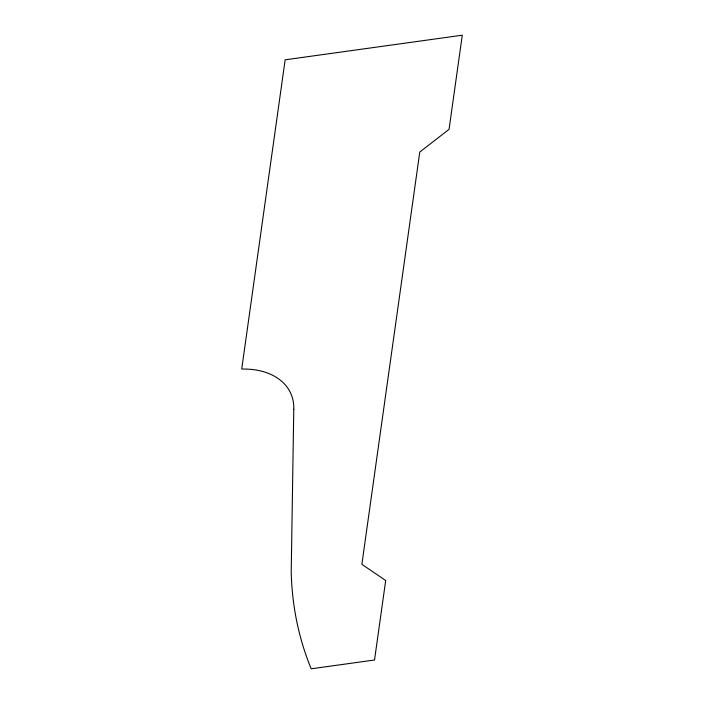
<?xml version="1.0" encoding="UTF-8"?>
<svg xmlns="http://www.w3.org/2000/svg" width="704" height="704" viewBox="0 0 704 704"><rect width="100%" height="100%" fill="white"/><g stroke="black" fill="none" stroke-linecap="round" stroke-linejoin="round"><path stroke-width="1.06" d="M293.77 409.262L291.218 571.903A560.842 381.058 -24 0 0 311.186 668.8L374.528 660L385.695 580.518L361.874 564.318L419.778 152.029L449.055 129.351L462.282 35.2L285.155 59.814L241.718 369.072A72.97 49.579 -24 0 1 293.77 409.262"/></g></svg>
